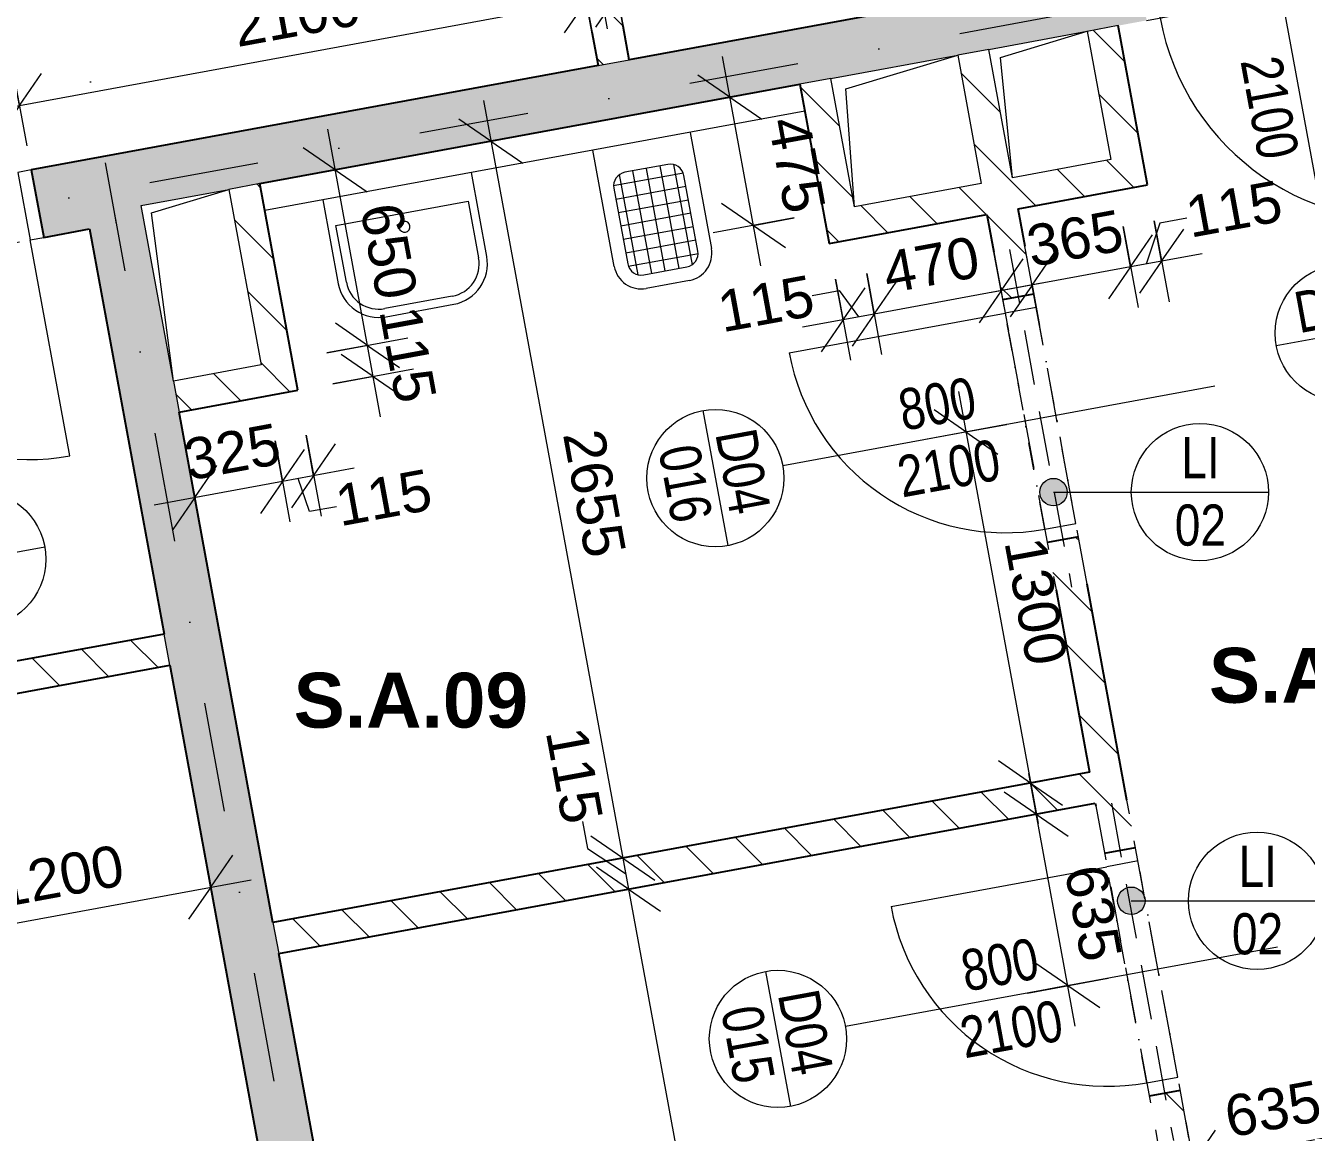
# Model space of a CAD drawing. Header units: millimetres. Extents: x -45523 to 44975, y -3459 to 74573.
# Drawn here: x 6418 to 11084, y 4772 to 8802 of the extents above; entities that cross this region are included whole.
import ezdxf

# ---------------------------------------------------------------- set-up
doc = ezdxf.new("R2010")
doc.units = ezdxf.units.MM
for name, pattern in [('HA_Dash_3mm-S1mm', [300, 200, -100]), ('HA_DashDot_10mm-S3mm', [1000, 400, -300, 0, -300]), ('HA_DashDot_2_2mm-S0_6mm', [220, 100, -60, 0, -60])]:
    doc.linetypes.add(name, pattern=pattern)
for name, color, linetype, lineweight in [('A-____-____-DIMS', 9, 'Continuous', 5), ('A-____-____-DIMS-100', 9, 'Continuous', 5), ('A-AREA-____-IDEN', 9, 'Continuous', 9), ('A-DETL-GENF-OTLN', 9, 'Continuous', 9), ('A-DOOR-____-IDEN', 9, 'Continuous', 9), ('A-DOOR-____-MCUT', 9, 'HA_DashDot_2_2mm-S0_6mm', 9), ('A-DOOR-____-OTLN', 9, 'Continuous', 9), ('A-DOOR-FRAM-MCUT', 9, 'Continuous', 9), ('A-GENM-____-HDLN', 9, 'HA_Dash_3mm-S1mm', 9), ('A-GENM-____-IDEN', 9, 'Continuous', 9), ('A-GENM-____-OTLN', 9, 'Continuous', 9), ('A-WALL-____-MCUT', 9, 'Continuous', 9), ('A-WALL-____-PATT', 9, 'Continuous', 25), ('I-WALL-____-MCUT', 9, 'Continuous', 25), ('I-WALL-____-OTLN', 9, 'Continuous', 9), ('P-SANR-FIXT-OTLN', 9, 'Continuous', 9), ('S-GRID-____-OTLN', 9, 'Continuous', 5)]:
    doc.layers.add(name, color=color, linetype=linetype, lineweight=lineweight)
doc.styles.add('Arial_2', font='arial.ttf', dxfattribs={"height": 150})
doc.styles.add('Arial_3', font='arial.ttf', dxfattribs={"width": 0.8, "height": 150})
doc.styles.add('Arial_B', font='arialbd.ttf', dxfattribs={"height": 200})
doc.dimstyles.new('Inner_Dimensions', dxfattribs={"dimscale": 304.8, "dimtxt": 153.03891, "dimasz": 0.656168, "dimexe": 0.492126, "dimexo": 0.0625, "dimgap": 0.065617, "dimtad": 1, "dimdec": 0, "dimzin": 0, "dimdsep": 46, "dimtxsty": 'Arial_2', "dimblk1": 'OBLIQUE', "dimblk2": 'OBLIQUE', "dimsah": 1, "dimcen": 0.09, "dimdle": 0.492126, "dimazin": 0, "dimtfac": 1, "dimtdec": 4, "dimtix": 1, "dimtmove": 0, "dimatfit": 3, "dimfxl": 0.492126, "dimfxlon": 1, "dimtvp": 1, "dimtolj": 1, "dimtzin": 0, "dimlwd": 9, "dimlwe": 9, "dimarcsym": 2})
doc.dimstyles.new('Inner_Dimensions_1', dxfattribs={"dimscale": 304.8, "dimtxt": 153.03891, "dimasz": 0.656168, "dimexe": 0.492126, "dimexo": 0.0625, "dimgap": 0.065617, "dimtad": 1, "dimdec": 0, "dimzin": 0, "dimdsep": 46, "dimtxsty": 'Arial_2', "dimblk1": 'OBLIQUE', "dimblk2": 'OBLIQUE', "dimsah": 1, "dimcen": 0.09, "dimdle": 0.492126, "dimazin": 0, "dimtfac": 1, "dimtdec": 4, "dimtix": 1, "dimtmove": 1, "dimatfit": 3, "dimfxl": 0.492126, "dimfxlon": 1, "dimtvp": 1, "dimtolj": 1, "dimtzin": 0, "dimlwd": 9, "dimlwe": 9, "dimarcsym": 2})
doc.dimstyles.new('Inner_Dimensions_2', dxfattribs={"dimscale": 304.8, "dimtxt": 153.03891, "dimasz": 0.656168, "dimexe": 0.492126, "dimexo": 0.0625, "dimgap": 0.065617, "dimtad": 1, "dimdec": 0, "dimzin": 0, "dimdsep": 46, "dimtxsty": 'Arial_2', "dimblk1": 'OBLIQUE', "dimblk2": 'OBLIQUE', "dimsah": 1, "dimcen": 0.09, "dimdle": 0.492126, "dimazin": 0, "dimtfac": 1, "dimtdec": 4, "dimtix": 1, "dimtmove": 2, "dimatfit": 3, "dimfxl": 0.492126, "dimfxlon": 1, "dimtvp": 1, "dimtolj": 1, "dimtzin": 0, "dimlwd": 9, "dimlwe": 9, "dimarcsym": 2})
doc.dimstyles.new('Inner_Dimensions_3', dxfattribs={"dimscale": 304.8, "dimtxt": 153.03891, "dimasz": 0.656168, "dimexe": 0.492126, "dimexo": 0.0625, "dimgap": 0.065617, "dimtad": 1, "dimdec": 0, "dimzin": 0, "dimdsep": 46, "dimtxsty": 'Arial_2', "dimblk1": 'OBLIQUE', "dimblk2": 'OBLIQUE', "dimsah": 1, "dimcen": 0.09, "dimdle": 0.492126, "dimazin": 0, "dimtfac": 1, "dimtdec": 4, "dimtix": 1, "dimtmove": 0, "dimatfit": 3, "dimfxl": 0.492126, "dimfxlon": 1, "dimtvp": 1, "dimtolj": 1, "dimtzin": 0, "dimlwd": 9, "dimlwe": 9, "dimarcsym": 2})
pattern_1 = [(135, (0, 0), (-106.066, -106.066), [])]

# ---------------------------------------------------------------- blocks, each defined once
blk = doc.blocks.new('HA_DR_Single_Swing_Solid - In_900x2100_SKLEP-V10-1PP_GARAZ')
at = {"layer": 'A-DOOR-____-MCUT'}
for p, q in [((-450, 100), (450, 100)), ((-450, -100), (450, -100))]:
    blk.add_line(p, q, dxfattribs=at)
at = {"layer": 'A-DOOR-____-OTLN'}
for p, q in [((-500, 100), (500, 100)), ((-500, -100), (500, -100))]:
    blk.add_line(p, q, dxfattribs=at)
at = {"layer": 'A-DOOR-____-OTLN', "lineweight": 5}
blk.add_line((450, -1000), (450, -100), dxfattribs=at)
blk.add_arc((450, -100), 900, 180, 270, dxfattribs=at)
at = {"layer": 'A-DOOR-FRAM-MCUT'}
for p, q in [((-450, -100), (-450, 100)), ((450, 100), (450, -100))]:
    blk.add_line(p, q, dxfattribs=at)
blk = doc.blocks.new('HA_DR_Single_Swing_Solid - In_800x2100_SKLEP-V9-1PP_GARAZ')
at = {"layer": 'A-DOOR-____-MCUT'}
for p, q in [((-400, 57.5), (400, 57.5)), ((-400, -57.5), (400, -57.5))]:
    blk.add_line(p, q, dxfattribs=at)
at = {"layer": 'A-DOOR-____-OTLN', "lineweight": 5}
blk.add_line((400, 857.5), (400, 57.5), dxfattribs=at)
blk.add_arc((400, 57.5), 800, 90, 180, dxfattribs=at)
at = {"layer": 'A-DOOR-FRAM-MCUT'}
for p, q in [((-400, 57.5), (-400, -57.5)), ((400, -57.5), (400, 57.5))]:
    blk.add_line(p, q, dxfattribs=at)
blk = doc.blocks.new('HA_DR_Single_Swing_Solid - In_800x2100_SKLEP-2273967-1PP_GARAZ')
at = {"layer": 'A-DOOR-____-MCUT'}
for p, q in [((-400, 125), (400, 125)), ((-400, -125), (400, -125))]:
    blk.add_line(p, q, dxfattribs=at)
at = {"layer": 'A-DOOR-____-OTLN', "lineweight": 5}
blk.add_line((400, -925), (400, -125), dxfattribs=at)
blk.add_arc((400, -125), 800, 180, 270, dxfattribs=at)
at = {"layer": 'A-DOOR-FRAM-MCUT'}
for p, q in [((-400, 125), (-450, 125)), ((-400, -125), (-400, 125)), ((450, 125), (400, 125)), ((400, 125), (400, -125)), ((-450, -125), (-400, -125)), ((400, -125), (450, -125))]:
    blk.add_line(p, q, dxfattribs=at)
blk = doc.blocks.new('HA_GM_Shaft_Rectangle - Default-2321920-1PP_GARAZ')
at = {"layer": 'A-DETL-GENF-OTLN'}
for p, q in [((32.5, -32.5), (325, 0)), ((0, -650), (32.5, -32.5))]:
    blk.add_line(p, q, dxfattribs=at)
at = {"layer": 'A-GENM-____-OTLN'}
for p, q in [((0, -650), (0, 0)), ((0, 0), (325, 0)), ((325, 0), (325, -650)), ((325, -650), (0, -650))]:
    blk.add_line(p, q, dxfattribs=at)
blk = doc.blocks.new('HA_GM_Shaft_Rectangle - Default-2321890-1PP_GARAZ')
at = {"layer": 'A-DETL-GENF-OTLN'}
for p, q in [((47, -47), (470, 0)), ((0, -475), (47, -47))]:
    blk.add_line(p, q, dxfattribs=at)
at = {"layer": 'A-GENM-____-OTLN'}
for p, q in [((0, -475), (0, 0)), ((0, 0), (470, 0)), ((470, 0), (470, -475)), ((470, -475), (0, -475))]:
    blk.add_line(p, q, dxfattribs=at)
blk = doc.blocks.new('ABMV_WashBasin_Generic - 550x460-1583006-1PP_GARAZ')
at = {"layer": 'P-SANR-FIXT-OTLN'}
for p, q in [((250, 510), (0, 510)), ((0, 480), (250, 480)), ((-150, 360), (-150, 50)), ((-120, 150), (-120, 360)), ((370, 360), (370, 150)), ((400, 50), (400, 360)), ((370, 150), (-120, 150))]:
    blk.add_line(p, q, dxfattribs=at)
for centre, radius, start, end in [((0, 360), 150, 90, 180), ((0, 360), 120, 90, 180), ((250, 360), 150, 360, 90), ((250, 360), 120, 360, 90), ((125, 200), 20, 90, 270), ((125, 200), 20, 270, 90)]:
    blk.add_arc(centre, radius, start, end, dxfattribs=at)
blk = doc.blocks.new('ABMV_vylevka_WallHung - Default-1583007-1PP_GARAZ')
at = {"layer": 'P-SANR-FIXT-OTLN'}
for p, q in [((45, 580), (205, 580)), ((25, 154.2), (25, 525.8)), ((205, 530), (45, 530)), ((75, 150), (75, 530)), ((125, 530), (125, 150)), ((175, 530), (175, 150)), ((225, 525.8), (225, 154.2)), ((-55, 50), (-55, 480)), ((-5, 490), (255, 490)), ((-5, 480), (-5, 200)), ((255, 200), (255, 480)), ((305, 480), (305, 50)), ((-5, 440), (255, 440)), ((-5, 390), (255, 390)), ((-5, 340), (255, 340)), ((255, 290), (-5, 290)), ((255, 240), (-5, 240)), ((255, 190), (-5, 190)), ((45, 150), (205, 150))]:
    blk.add_line(p, q, dxfattribs=at)
for centre, radius, start, end in [((45, 480), 100, 90, 180), ((205, 480), 100, 360, 90), ((45, 480), 50, 90, 180), ((205, 480), 50, 360, 90), ((45, 200), 50, 180, 270), ((205, 200), 50, 270, 360)]:
    blk.add_arc(centre, radius, start, end, dxfattribs=at)
blk = doc.blocks.new('TB_Porotherm KP11_5_1250mm - TB_Porotherm KP11_5_1250mm-2148414-1PP_GARAZ')
at = {"layer": 'A-GENM-____-HDLN'}
for p, q in [((625, 57.5), (-625, 57.5)), ((-625, 0), (625, 0)), ((-625, -57.5), (625, -57.5))]:
    blk.add_line(p, q, dxfattribs=at)
blk = doc.blocks.new('HA_GM_Shaft_Rectangle - Default-2322488-1PP_GARAZ')
at = {"layer": 'A-DETL-GENF-OTLN'}
for p, q in [((36.5, -36.5), (365, 0)), ((0, -475), (36.5, -36.5))]:
    blk.add_line(p, q, dxfattribs=at)
at = {"layer": 'A-GENM-____-OTLN'}
for p, q in [((0, -475), (0, 0)), ((0, 0), (365, 0)), ((365, 0), (365, -475)), ((365, -475), (0, -475))]:
    blk.add_line(p, q, dxfattribs=at)
blk = doc.blocks.new('TB_Porotherm KP11_5_1250mm - TB_Porotherm KP11_5_1250mm-2113159-1PP_GARAZ')
at = {"layer": 'A-GENM-____-HDLN'}
for p, q in [((-625, 57.5), (625, 57.5)), ((-625, 0), (625, 0)), ((625, -57.5), (-625, -57.5))]:
    blk.add_line(p, q, dxfattribs=at)
blk = doc.blocks.new('HA_TAG_Door_TypeMark_wDimensions - Scale100_Right with Bouble-921054-1PP_GARAZ')
at = {"layer": 'A-DOOR-____-IDEN'}
for p, q in [((0, 5), (0, -11)), ((-2.5, -13.5), (2.5, -13.5))]:
    blk.add_line(p, q, dxfattribs=at)
blk.add_circle((0, -13.5), 2.5, dxfattribs=at)
blk = doc.blocks.new('DIMBLOCK335-1PP_GARAZ')
at = {"layer": 'A-____-____-DIMS-100', "lineweight": 9}
for p, q in [((8085.7, 8529.2), (8593.3, 5770.6)), ((8112.8, 8381.7), (7996.4, 8462)), ((8260.4, 8408.9), (7965.3, 8354.6)), ((8112.8, 8381.7), (8260.4, 8408.9)), ((8112.8, 8381.7), (8229.3, 8301.5)), ((8593.3, 5770.6), (8476.9, 5850.8)), ((8740.9, 5797.7), (8445.8, 5743.4)), ((8593.3, 5770.6), (8740.9, 5797.7)), ((8593.3, 5770.6), (8709.8, 5690.3))]:
    blk.add_line(p, q, dxfattribs=at)
at = {"layer": 'A-____-____-DIMS-100', "color": 0, "lineweight": 9, "insert": (8522.5, 7341.9), "char_height": 150, "width": 553.765, "attachment_point": 1, "rotation": 280.4271, "line_spacing_factor": 0.941778, "style": 'Arial_2'}
blk.add_mtext('2655', dxfattribs=at)
blk = doc.blocks.new('_Oblique')
at = {"color": 0, "linetype": 'ByBlock', "lineweight": -2}
blk.add_line((-0.5, -0.5), (0.5, 0.5), dxfattribs=at)
blk = doc.blocks.new('DIMBLOCK336-1PP_GARAZ')
at = {"layer": 'A-____-____-DIMS-100', "lineweight": 9}
for p, q in [((8446.6, 5903.4), (8464.7, 5805)), ((8593.3, 5770.6), (8476.9, 5850.8)), ((8740.9, 5797.7), (8445.8, 5743.4)), ((8464.7, 5805), (8603.8, 5714)), ((8593.3, 5770.6), (8740.9, 5797.7)), ((8593.3, 5770.6), (8614.2, 5657.5)), ((8593.3, 5770.6), (8709.8, 5690.3)), ((8614.2, 5657.5), (8497.7, 5737.7)), ((8761.7, 5684.6), (8466.6, 5630.3)), ((8614.2, 5657.5), (8761.7, 5684.6)), ((8614.2, 5657.5), (8730.6, 5577.2))]:
    blk.add_line(p, q, dxfattribs=at)
at = {"layer": 'A-____-____-DIMS-100', "color": 0, "lineweight": 9, "insert": (8459.7, 6257.7), "char_height": 150, "width": 415.324, "attachment_point": 1, "rotation": 280.4271, "line_spacing_factor": 0.941778, "style": 'Arial_2'}
blk.add_mtext('115', dxfattribs=at)
blk = doc.blocks.new('DIMBLOCK337-1PP_GARAZ')
at = {"layer": 'A-____-____-DIMS-100', "lineweight": 9}
for p, q in [((8614.2, 5657.5), (8497.7, 5737.7)), ((8761.7, 5684.6), (8466.6, 5630.3)), ((8614.2, 5657.5), (8761.7, 5684.6)), ((8614.2, 5657.5), (9368, 1561.2)), ((8614.2, 5657.5), (8730.6, 5577.2)), ((9340.8, 1708.8), (9224.4, 1789)), ((9488.3, 1735.9), (9193.3, 1681.6)), ((9340.8, 1708.8), (9488.3, 1735.9)), ((9340.8, 1708.8), (9457.3, 1628.5))]:
    blk.add_line(p, q, dxfattribs=at)
at = {"layer": 'A-____-____-DIMS-100', "color": 0, "lineweight": 9, "insert": (9146.9, 3948.9), "char_height": 150, "width": 553.765, "attachment_point": 1, "rotation": 280.4271, "line_spacing_factor": 0.941778, "style": 'Arial_2'}
blk.add_mtext('4015', dxfattribs=at)
blk = doc.blocks.new('DIMBLOCK338-1PP_GARAZ')
at = {"layer": 'A-____-____-DIMS-100', "lineweight": 9}
for p, q in [((7326.6, 7289.8), (7380.9, 6994.8)), ((7353.8, 7142.3), (7326.6, 7289.8)), ((7439.7, 7310.7), (7494, 7015.6)), ((7466.9, 7163.1), (7439.7, 7310.7)), ((7466.9, 7163.1), (7547.1, 7279.6)), ((7353.8, 7142.3), (7434, 7258.8)), ((7614.4, 7190.3), (7353.8, 7142.3)), ((7353.8, 7142.3), (7273.5, 7025.9)), ((7466.9, 7163.1), (7386.6, 7046.7)), ((7451.8, 7032.3), (7410.3, 7152.7)), ((7550.2, 7050.4), (7451.8, 7032.3))]:
    blk.add_line(p, q, dxfattribs=at)
at = {"layer": 'A-____-____-DIMS-100', "color": 0, "lineweight": 9, "insert": (7536.2, 7126.1), "char_height": 150, "width": 415.324, "attachment_point": 1, "rotation": 10.4271, "line_spacing_factor": 0.941778, "style": 'Arial_2'}
blk.add_mtext('115', dxfattribs=at)
blk = doc.blocks.new('DIMBLOCK339-1PP_GARAZ')
at = {"layer": 'A-____-____-DIMS-100', "lineweight": 9}
for p, q in [((7326.6, 7289.8), (7380.9, 6994.8)), ((7353.8, 7142.3), (7326.6, 7289.8)), ((7353.8, 7142.3), (7434, 7258.8)), ((7007, 7231), (7061.3, 6936)), ((7034.2, 7083.5), (7007, 7231)), ((7034.2, 7083.5), (7114.4, 7199.9)), ((7353.8, 7142.3), (6886.6, 7056.4)), ((7353.8, 7142.3), (7273.5, 7025.9)), ((7034.2, 7083.5), (6953.9, 6967.1))]:
    blk.add_line(p, q, dxfattribs=at)
at = {"layer": 'A-____-____-DIMS-100', "color": 0, "lineweight": 9, "insert": (6984.9, 7292.8), "char_height": 150, "width": 415.324, "attachment_point": 1, "rotation": 10.4271, "line_spacing_factor": 0.941778, "style": 'Arial_2'}
blk.add_mtext('325', dxfattribs=at)
blk = doc.blocks.new('DIMBLOCK340-1PP_GARAZ')
at = {"layer": 'A-____-____-DIMS-100', "lineweight": 9}
for p, q in [((7663.1, 7638), (7546.6, 7718.3)), ((7515.6, 7610.9), (7810.6, 7665.2)), ((7663.1, 7638), (7515.6, 7610.9)), ((7711.1, 7377.4), (7663.1, 7638)), ((7663.1, 7638), (7779.5, 7557.8)), ((7683.9, 7524.9), (7567.5, 7605.2)), ((7536.4, 7497.8), (7831.4, 7552.1)), ((7683.9, 7524.9), (7536.4, 7497.8)), ((7683.9, 7524.9), (7800.4, 7444.7))]:
    blk.add_line(p, q, dxfattribs=at)
at = {"layer": 'A-____-____-DIMS-100', "color": 0, "lineweight": 9, "insert": (7853.4, 7790.5), "char_height": 150, "width": 415.324, "attachment_point": 1, "rotation": 280.4271, "line_spacing_factor": 0.941778, "style": 'Arial_2'}
blk.add_mtext('115', dxfattribs=at)
blk = doc.blocks.new('DIMBLOCK341-1PP_GARAZ')
at = {"layer": 'A-____-____-DIMS-100', "lineweight": 9}
for p, q in [((7663.1, 7638), (7518.3, 8424.8)), ((7545.5, 8277.3), (7429, 8357.5)), ((7397.9, 8250.2), (7693, 8304.4)), ((7545.5, 8277.3), (7397.9, 8250.2)), ((7545.5, 8277.3), (7661.9, 8197)), ((7663.1, 7638), (7546.6, 7718.3)), ((7515.6, 7610.9), (7810.6, 7665.2)), ((7663.1, 7638), (7515.6, 7610.9)), ((7663.1, 7638), (7779.5, 7557.8))]:
    blk.add_line(p, q, dxfattribs=at)
at = {"layer": 'A-____-____-DIMS-100', "color": 0, "lineweight": 9, "insert": (7784.1, 8166.7), "char_height": 150, "width": 415.324, "attachment_point": 1, "rotation": 280.4271, "line_spacing_factor": 0.941778, "style": 'Arial_2'}
blk.add_mtext('650', dxfattribs=at)
blk = doc.blocks.new('DIMBLOCK342-1PP_GARAZ')
at = {"layer": 'A-____-____-DIMS-100', "lineweight": 9}
for p, q in [((9096.8, 7927.3), (8956.5, 8689.5)), ((8983.6, 8542), (8867.2, 8622.2)), ((8836.1, 8514.8), (9131.2, 8569.1)), ((8983.6, 8542), (8836.1, 8514.8)), ((8983.6, 8542), (9100.1, 8461.7)), ((9069.6, 8074.8), (8953.2, 8155.1)), ((9217.1, 8102), (8922.1, 8047.7)), ((9069.6, 8074.8), (9217.1, 8102)), ((9069.6, 8074.8), (9186.1, 7994.6))]:
    blk.add_line(p, q, dxfattribs=at)
at = {"layer": 'A-____-____-DIMS-100', "color": 0, "lineweight": 9, "insert": (9270.2, 8481.5), "char_height": 150, "width": 415.324, "attachment_point": 1, "rotation": 280.4271, "line_spacing_factor": 0.941778, "style": 'Arial_2'}
blk.add_mtext('475', dxfattribs=at)
blk = doc.blocks.new('DIMBLOCK343-1PP_GARAZ')
at = {"layer": 'A-____-____-DIMS-100', "lineweight": 9}
for p, q in [((9944.2, 7984.3), (9998.5, 7689.3)), ((9971.3, 7836.8), (9944.2, 7984.3)), ((9971.3, 7836.8), (10051.6, 7953.2)), ((9481.9, 7899.2), (9536.2, 7604.2)), ((9509.1, 7751.7), (9481.9, 7899.2)), ((9509.1, 7751.7), (9589.3, 7868.2)), ((10118.9, 7863.9), (9509.1, 7751.7)), ((9971.3, 7836.8), (9891.1, 7720.3)), ((9509.1, 7751.7), (9428.8, 7635.3))]:
    blk.add_line(p, q, dxfattribs=at)
at = {"layer": 'A-____-____-DIMS-100', "color": 0, "lineweight": 9, "insert": (9531.2, 7974.1), "char_height": 150, "width": 415.324, "attachment_point": 1, "rotation": 10.4271, "line_spacing_factor": 0.941778, "style": 'Arial_2'}
blk.add_mtext('470', dxfattribs=at)
blk = doc.blocks.new('DIMBLOCK344-1PP_GARAZ')
at = {"layer": 'A-____-____-DIMS-100', "lineweight": 9}
for p, q in [((9481.9, 7899.2), (9536.2, 7604.2)), ((9509.1, 7751.7), (9481.9, 7899.2)), ((9368.8, 7878.4), (9423.1, 7583.4)), ((9396, 7730.9), (9368.8, 7878.4)), ((9396, 7730.9), (9476.2, 7847.4)), ((9509.1, 7751.7), (9589.3, 7868.2)), ((9283.3, 7819.5), (9381.7, 7837.6)), ((9381.7, 7837.6), (9452.5, 7741.3)), ((9509.1, 7751.7), (9248.5, 7703.8)), ((9509.1, 7751.7), (9428.8, 7635.3)), ((9396, 7730.9), (9315.7, 7614.5))]:
    blk.add_line(p, q, dxfattribs=at)
at = {"layer": 'A-____-____-DIMS-100', "color": 0, "lineweight": 9, "insert": (8929, 7832.6), "char_height": 150, "width": 415.324, "attachment_point": 1, "rotation": 10.4271, "line_spacing_factor": 0.941778, "style": 'Arial_2'}
blk.add_mtext('115', dxfattribs=at)
blk = doc.blocks.new('DIMBLOCK345-1PP_GARAZ')
at = {"layer": 'A-____-____-DIMS-100', "lineweight": 9}
for p, q in [((10549.6, 8083.2), (10500, 7934.1)), ((10529.4, 8092), (10583.7, 7797)), ((10556.5, 7944.5), (10529.4, 8092)), ((10647.9, 8101.3), (10549.6, 8083.2)), ((10416.3, 8071.2), (10470.6, 7776.1)), ((10443.4, 7923.7), (10416.3, 8071.2)), ((10443.4, 7923.7), (10523.7, 8040.1)), ((10556.5, 7944.5), (10636.8, 8060.9)), ((10704, 7971.6), (10443.4, 7923.7)), ((10556.5, 7944.5), (10476.3, 7828)), ((10443.4, 7923.7), (10363.2, 7807.2))]:
    blk.add_line(p, q, dxfattribs=at)
at = {"layer": 'A-____-____-DIMS-100', "color": 0, "lineweight": 9, "insert": (10634, 8177.1), "char_height": 150, "width": 415.324, "attachment_point": 1, "rotation": 10.4271, "line_spacing_factor": 0.941778, "style": 'Arial_2'}
blk.add_mtext('115', dxfattribs=at)
blk = doc.blocks.new('DIMBLOCK346-1PP_GARAZ')
at = {"layer": 'A-____-____-DIMS-100', "lineweight": 9}
for p, q in [((10416.3, 8071.2), (10470.6, 7776.1)), ((10443.4, 7923.7), (10416.3, 8071.2)), ((10443.4, 7923.7), (10523.7, 8040.1)), ((10111.6, 7710.1), (10057.3, 8005.1)), ((10084.4, 7857.6), (10164.7, 7974)), ((10443.4, 7923.7), (9936.9, 7830.5)), ((10443.4, 7923.7), (10363.2, 7807.2)), ((10084.4, 7857.6), (10004.2, 7741.2)), ((10084.4, 7857.6), (10111.6, 7710.1))]:
    blk.add_line(p, q, dxfattribs=at)
at = {"layer": 'A-____-____-DIMS-100', "color": 0, "lineweight": 9, "insert": (10054.9, 8070.5), "char_height": 150, "width": 415.324, "attachment_point": 1, "rotation": 10.4271, "line_spacing_factor": 0.941778, "style": 'Arial_2'}
blk.add_mtext('365', dxfattribs=at)
blk = doc.blocks.new('DIMBLOCK347-1PP_GARAZ')
at = {"layer": 'A-____-____-DIMS-100', "lineweight": 9}
for p, q in [((11324, 4630.2), (11269.7, 4925.2)), ((11296.9, 4777.7), (11377.1, 4894.2)), ((10699.5, 4515.3), (10645.2, 4810.3)), ((11444.4, 4804.9), (10524.8, 4635.6)), ((10672.4, 4662.8), (10752.6, 4779.2)), ((11296.9, 4777.7), (11216.6, 4661.3)), ((11296.9, 4777.7), (11324, 4630.2)), ((10672.4, 4662.8), (10592.1, 4546.3)), ((10672.4, 4662.8), (10699.5, 4515.3))]:
    blk.add_line(p, q, dxfattribs=at)
at = {"layer": 'A-____-____-DIMS-100', "color": 0, "lineweight": 9, "insert": (10775.6, 4900.1), "char_height": 150, "width": 415.324, "attachment_point": 1, "rotation": 10.4271, "line_spacing_factor": 0.941778, "style": 'Arial_2'}
blk.add_mtext('635', dxfattribs=at)
blk = doc.blocks.new('DIMBLOCK348-1PP_GARAZ')
at = {"layer": 'A-____-____-DIMS-100', "lineweight": 9}
for p, q in [((10241.8, 5158.8), (10072.6, 6078.4)), ((10099.8, 5930.8), (9983.3, 6011.1)), ((9952.2, 5903.7), (10247.3, 5958)), ((10099.8, 5930.8), (9952.2, 5903.7)), ((10099.8, 5930.8), (10216.2, 5850.6)), ((10214.7, 5306.3), (10098.2, 5386.6)), ((10067.2, 5279.2), (10362.2, 5333.5)), ((10214.7, 5306.3), (10067.2, 5279.2)), ((10214.7, 5306.3), (10331.1, 5226.1))]:
    blk.add_line(p, q, dxfattribs=at)
at = {"layer": 'A-____-____-DIMS-100', "color": 0, "lineweight": 9, "insert": (10350.2, 5756.2), "char_height": 150, "width": 415.324, "attachment_point": 1, "rotation": 280.4271, "line_spacing_factor": 0.941778, "style": 'Arial_2'}
blk.add_mtext('635', dxfattribs=at)
blk = doc.blocks.new('DIMBLOCK391-1PP_GARAZ')
at = {"layer": 'A-____-____-DIMS-100', "lineweight": 9}
for p, q in [((10449.6, 9105.5), (10395.3, 9400.6)), ((10422.5, 9253), (10502.7, 9369.5)), ((10422.5, 9253), (8426, 8885.6)), ((10422.5, 9253), (10342.2, 9136.6)), ((10422.5, 9253), (10449.6, 9105.5)), ((8600.7, 8765.3), (8546.4, 9060.3)), ((8573.5, 8912.8), (8653.8, 9029.2)), ((8573.5, 8912.8), (8493.3, 8796.3)), ((8573.5, 8912.8), (8600.7, 8765.3))]:
    blk.add_line(p, q, dxfattribs=at)
at = {"layer": 'A-____-____-DIMS-100', "color": 0, "lineweight": 9, "insert": (9461, 9294.5), "char_height": 150, "width": 553.765, "attachment_point": 1, "rotation": 10.4271, "line_spacing_factor": 0.941778, "style": 'Arial_2'}
blk.add_mtext('1880', dxfattribs=at)
blk = doc.blocks.new('DIMBLOCK521-1PP_GARAZ')
at = {"layer": 'A-____-____-DIMS-100', "lineweight": 9}
for p, q in [((7064.8, 5812.1), (7119.1, 5517.1)), ((7091.9, 5664.6), (7064.8, 5812.1)), ((7091.9, 5664.6), (7172.2, 5781.1)), ((5764.2, 5420.3), (7239.4, 5691.8)), ((7091.9, 5664.6), (7011.7, 5548.2)), ((5884.6, 5595), (5938.9, 5299.9)), ((5911.7, 5447.4), (5884.6, 5595)), ((5911.7, 5447.4), (5992, 5563.9)), ((5911.7, 5447.4), (5831.5, 5331))]:
    blk.add_line(p, q, dxfattribs=at)
at = {"layer": 'A-____-____-DIMS-100', "color": 0, "lineweight": 9, "insert": (6299.9, 5737.2), "char_height": 150, "width": 553.765, "attachment_point": 1, "rotation": 10.4271, "line_spacing_factor": 0.941778, "style": 'Arial_2'}
blk.add_mtext('1200', dxfattribs=at)
blk = doc.blocks.new('DIMBLOCK522-1PP_GARAZ')
at = {"layer": 'A-____-____-DIMS-100', "lineweight": 9}
for p, q in [((6367.9, 8659.4), (6422.2, 8364.4)), ((6395.1, 8511.9), (6367.9, 8659.4)), ((6395.1, 8511.9), (6475.3, 8628.4)), ((5362.4, 8321.9), (6395.1, 8511.9)), ((5482.8, 8496.5), (5537.1, 8201.5)), ((5509.9, 8349), (5482.8, 8496.5)), ((6395.1, 8511.9), (6314.8, 8395.5)), ((5509.9, 8349), (5590.2, 8465.5)), ((5509.9, 8349), (5429.7, 8232.6))]:
    blk.add_line(p, q, dxfattribs=at)
at = {"layer": 'A-____-____-DIMS-100', "color": 0, "lineweight": 9, "insert": (5743.5, 8610.3), "char_height": 150, "width": 415.324, "attachment_point": 1, "rotation": 10.4271, "line_spacing_factor": 0.941778, "style": 'Arial_2'}
blk.add_mtext('900', dxfattribs=at)
blk = doc.blocks.new('DIMBLOCK523-1PP_GARAZ')
at = {"layer": 'A-____-____-DIMS-100', "lineweight": 9}
for p, q in [((8433.3, 9039.5), (8487.6, 8744.5)), ((8460.4, 8892), (8433.3, 9039.5)), ((8460.4, 8892), (8540.7, 9008.4)), ((6395.1, 8511.9), (8607.9, 8919.1)), ((8460.4, 8892), (8380.2, 8775.5)), ((6367.9, 8659.4), (6422.2, 8364.4)), ((6395.1, 8511.9), (6367.9, 8659.4)), ((6395.1, 8511.9), (6475.3, 8628.4)), ((6395.1, 8511.9), (6314.8, 8395.5))]:
    blk.add_line(p, q, dxfattribs=at)
at = {"layer": 'A-____-____-DIMS-100', "color": 0, "lineweight": 9, "insert": (7162, 8871.4), "char_height": 150, "width": 553.765, "attachment_point": 1, "rotation": 10.4271, "line_spacing_factor": 0.941778, "style": 'Arial_2'}
blk.add_mtext('2100', dxfattribs=at)
blk = doc.blocks.new('HA_TAG_GM_Products - Generic-588599-1PP_GARAZ')
at = {"layer": 'A-GENM-____-IDEN'}
blk.add_line((-2.5, 0), (2.5, 0), dxfattribs=at)
blk.add_circle((0, 0), 2.5, dxfattribs=at)
blk = doc.blocks.new('DIMBLOCK583-1PP_GARAZ')
at = {"layer": 'A-____-____-DIMS-100', "lineweight": 9}
for p, q in [((9816.5, 7470), (10106.1, 5896.4)), ((9843.7, 7322.5), (9727.2, 7402.7)), ((9991.2, 7349.6), (9696.1, 7295.3)), ((9843.7, 7322.5), (9991.2, 7349.6)), ((9843.7, 7322.5), (9960.1, 7242.2)), ((10078.9, 6043.9), (9962.5, 6124.2)), ((10226.5, 6071.1), (9931.4, 6016.8)), ((10078.9, 6043.9), (10226.5, 6071.1)), ((10078.9, 6043.9), (10195.4, 5963.7))]:
    blk.add_line(p, q, dxfattribs=at)
at = {"layer": 'A-____-____-DIMS-100', "color": 0, "lineweight": 9, "insert": (10130.7, 6949), "char_height": 150, "width": 553.765, "attachment_point": 1, "rotation": 280.4271, "line_spacing_factor": 0.941778, "style": 'Arial_2'}
blk.add_mtext('1300', dxfattribs=at)

msp = doc.modelspace()

# ---------------------------------------------------------------- hatches: boundary and pattern name
at = {"layer": 'A-GENM-____-IDEN'}
h = msp.add_hatch(color=256, dxfattribs=at)
edge = h.paths.add_edge_path()
edge.add_arc((10162.5, 7103.6), 50, 0, 360)
h = msp.add_hatch(color=256, dxfattribs=at)
edge = h.paths.add_edge_path()
edge.add_arc((10446, 5615.2), 50, 0, 360)
at = {"layer": 'A-WALL-____-PATT', "lineweight": 9}
h = msp.add_hatch(color=256, dxfattribs=at)
h.paths.add_polyline_path([(6740.1, 8129.1), (10501.9, 8821.4), (10465.7, 9018.1), (6703.9, 8325.8)])
h.paths.add_polyline_path([(11485.4, 9002.3), (16284.8, 9885.5), (16248.6, 10082.2), (11449.2, 9199)])
h.paths.add_polyline_path([(17268.3, 10066.5), (21617.2, 10866.8), (21631.2, 11072.8), (17232.1, 10263.2)])
at = {"layer": 'A-WALL-____-PATT', "lineweight": 5}
h = msp.add_hatch(dxfattribs=at)
h.set_pattern_fill('FP_2', color=256, style=0, pattern_type=2)
h.set_pattern_definition(pattern_1)
h.paths.add_polyline_path([(8503.7, 8657), (8616.8, 8677.8), (8571.5, 8923.7), (8458.4, 8902.9)])
h.paths.add_polyline_path([(8277.4, 9886.3), (8390.5, 9907.2), (8345.3, 10153), (8232.2, 10132.2)])
h = msp.add_hatch(dxfattribs=at)
h.set_pattern_fill('FP_2', color=256, style=0, pattern_type=2)
h.set_pattern_definition(pattern_1)
h.paths.add_polyline_path([(10371.5, 8314.4), (10484.6, 8335.2), (10398.6, 8802.4), (10285.5, 8781.5)])
h = msp.add_hatch(dxfattribs=at)
h.set_pattern_fill('FP_2', color=256, style=0, pattern_type=2)
h.set_pattern_definition(pattern_1)
h.paths.add_polyline_path([(11041.4, 2021.7), (11154.5, 2042.5), (10624.3, 4924.1), (10511.2, 4903.3), (10939.9, 2573.7)])
h.paths.add_polyline_path([(10348.3, 5788.5), (10461.4, 5809.3), (10253.2, 6940.3), (10140.1, 6919.5), (10314.8, 5970.4)])
h.paths.add_polyline_path([(9977.3, 7804.6), (10090.4, 7825.4), (9926.6, 8715.5), (9813.5, 8694.7), (9920.2, 8114.4)])
h = msp.add_hatch(dxfattribs=at)
h.set_pattern_fill('FP_2', color=256, style=0, pattern_type=2)
h.set_pattern_definition(pattern_1)
h.paths.add_polyline_path([(9344.9, 8008.5), (9458, 8029.3), (9351.2, 8609.6), (9238.1, 8588.8), (9292.8, 8291.8)])
at = {"layer": 'A-WALL-____-PATT', "lineweight": 9}
h = msp.add_hatch(color=256, dxfattribs=at)
h.paths.add_polyline_path([(-1227, 6612.1), (5598.4, 7868.2), (5553.2, 8114), (-1272.2, 6858)])
h.paths.add_polyline_path([(6483.6, 8031), (6749.1, 8079.9), (6703.9, 8325.8), (6438.3, 8276.9)])
at = {"layer": 'A-WALL-____-PATT', "lineweight": 5}
h = msp.add_hatch(dxfattribs=at)
h.set_pattern_fill('FP_2', color=256, style=0, pattern_type=2)
h.set_pattern_definition(pattern_1)
h.paths.add_polyline_path([(9458, 8029.3), (9920.2, 8114.4), (9899.4, 8227.5), (9437.2, 8142.4)])
h.paths.add_polyline_path([(10033.3, 8135.2), (10505.4, 8222.1), (10484.6, 8335.2), (10012.5, 8248.3)])
h = msp.add_hatch(dxfattribs=at)
h.set_pattern_fill('FP_2', color=256, style=0, pattern_type=2)
h.set_pattern_definition(pattern_1)
h.paths.add_polyline_path([(7296.5, 7453.6), (7409.6, 7474.5), (7271.2, 8226.8), (7158.1, 8206), (7275.7, 7566.7)])
at = {"layer": 'A-WALL-____-PATT', "lineweight": 9}
msp.add_hatch(color=256, dxfattribs=at).paths.add_polyline_path([(7869.7, 1438), (8066.4, 1474.2), (6838.4, 8147.2), (6740.1, 8129.1), (6749.1, 8079.9), (6650.8, 8061.8), (6943.1, 6473.5)])
at = {"layer": 'A-WALL-____-PATT', "lineweight": 5}
h = msp.add_hatch(dxfattribs=at)
h.set_pattern_fill('FP_2', color=256, style=0, pattern_type=2)
h.set_pattern_definition(pattern_1)
h.paths.add_polyline_path([(6976.9, 7394.8), (7296.5, 7453.6), (7275.7, 7566.7), (6956.1, 7507.9)])
h = msp.add_hatch(dxfattribs=at)
h.set_pattern_fill('FP_2', color=256, style=0, pattern_type=2)
h.set_pattern_definition(pattern_1)
h.paths.add_polyline_path([(3471.4, 5834.6), (5320.3, 6174.9), (5299.5, 6288), (3450.5, 5947.7)])
h.paths.add_polyline_path([(6205.4, 6337.7), (6943.1, 6473.5), (6922.2, 6586.6), (6184.6, 6450.8)])
h = msp.add_hatch(dxfattribs=at)
h.set_pattern_fill('FP_2', color=256, style=0, pattern_type=2)
h.set_pattern_definition(pattern_1)
h.paths.add_polyline_path([(7339.7, 5422.9), (10314.8, 5970.4), (10294, 6083.5), (7318.9, 5536)])

# ---------------------------------------------------------------- linework, layer by layer
at = {"layer": 'A-GENM-____-IDEN'}
for p, q in [((10162.5, 7103.6), (10446, 7103.6)), ((10446, 5615.2), (10654.1, 5615.2))]:
    msp.add_line(p, q, dxfattribs=at)
for centre in [(10162.5, 7103.6), (10446, 5615.2)]:
    msp.add_circle(centre, 50, dxfattribs=at)
at = {"layer": 'A-WALL-____-MCUT'}
for p, q in [((10398.6, 8802.4), (10285.5, 8781.5)), ((9926.6, 8715.5), (9813.5, 8694.7)), ((8503.7, 8657), (8616.8, 8677.8)), ((9351.2, 8609.6), (9238.1, 8588.8)), ((7271.2, 8226.8), (7158.1, 8206)), ((6749.1, 8079.9), (6740.1, 8129.1)), ((6956.1, 7507.9), (6976.9, 7394.8)), ((6943.1, 6473.5), (6922.2, 6586.6)), ((7318.9, 5536), (7339.7, 5422.9))]:
    msp.add_line(p, q, dxfattribs=at)
at = {"layer": 'I-WALL-____-MCUT'}
for p, q in [((10465.7, 9018.1), (8616.8, 8677.8)), ((8481, 8779.9), (8503.7, 8657)), ((8616.8, 8677.8), (8594.1, 8800.7)), ((10505.4, 8222.1), (10398.6, 8802.4)), ((8503.7, 8657), (6438.3, 8276.9)), ((7271.2, 8226.8), (9238.1, 8588.8)), ((9238.1, 8588.8), (9344.9, 8008.5)), ((6438.3, 8276.9), (6483.6, 8031)), ((7409.6, 7474.5), (7271.2, 8226.8)), ((10033.3, 8135.2), (10505.4, 8222.1)), ((10058.7, 7997.6), (10033.3, 8135.2)), ((9344.9, 8008.5), (9920.2, 8114.4)), ((9920.2, 8114.4), (9945.6, 7976.8)), ((6483.6, 8031), (6650.8, 8061.8)), ((6650.8, 8061.8), (6922.2, 6586.6)), ((9977.3, 7804.6), (10090.4, 7825.4)), ((6976.9, 7394.8), (7409.6, 7474.5)), ((7318.9, 5536), (6976.9, 7394.8)), ((10253.2, 6940.3), (10140.1, 6919.5)), ((10429.7, 5981.4), (10284.9, 6768.1)), ((10171.8, 6747.3), (10294, 6083.5)), ((6922.2, 6586.6), (6356.8, 6482.5)), ((6377.6, 6369.4), (6943.1, 6473.5)), ((6943.1, 6473.5), (7869.7, 1438)), ((10294, 6083.5), (7318.9, 5536)), ((7339.7, 5422.9), (10314.8, 5970.4)), ((10314.8, 5970.4), (10316.6, 5960.6)), ((10348.3, 5788.5), (10461.4, 5809.3)), ((8066.4, 1474.2), (7339.7, 5422.9)), ((10624.3, 4924.1), (10511.2, 4903.3))]:
    msp.add_line(p, q, dxfattribs=at)
at = {"layer": 'I-WALL-____-OTLN'}
msp.add_line((9256.2, 8490.4), (7289.2, 8128.5), dxfattribs=at)
at = {"layer": 'S-GRID-____-OTLN', "linetype": 'HA_DashDot_10mm-S3mm', "lineweight": 9}
for p, q in [((8228.6, 40.2), (5652.7, 14037.9)), ((23001.5, 11197.8), (-4917.8, 6060))]:
    msp.add_line(p, q, dxfattribs=at)

# ---------------------------------------------------------------- block references
at = {"layer": 'A-DOOR-____-IDEN'}
for p, xscale, yscale, zscale, rotation in [((10975.5, 9010.2), 99.99999999999991, 99.99999999999991, 99.99999999999991, 10.42708866108227), ((5997.3, 8187.2), 99.99999999999991, 99.99999999999991, 99.99999999999991, 10.42708866108227), ((10258.3, 7398.8), 99.99999999999993, 99.99999999999993, 99.99999999999993, 280.427088661082), ((10486.3, 5356.3), 99.99999999999993, 99.99999999999993, 99.99999999999993, 280.427088661082), ((11336.1, 4564.5), 99.99999999999991, 99.99999999999991, 99.99999999999991, 10.4270886610821)]:
    msp.add_blockref('HA_TAG_Door_TypeMark_wDimensions - Scale100_Right with Bouble-921054-1PP_GARAZ', p, dxfattribs=dict(at, xscale=xscale, yscale=yscale, zscale=zscale, rotation=rotation))
at = {"layer": 'A-DOOR-____-OTLN'}
for name, p, rotation in [('HA_DR_Single_Swing_Solid - In_900x2100_SKLEP-V10-1PP_GARAZ', (10975.5, 9010.2), 10.42708866108217), ('HA_DR_Single_Swing_Solid - In_800x2100_SKLEP-2273967-1PP_GARAZ', (6018.4, 8072.5), 10.4270886610822), ('HA_DR_Single_Swing_Solid - In_800x2100_SKLEP-V9-1PP_GARAZ', (10115.2, 7372.4), 100.4270886610821), ('HA_DR_Single_Swing_Solid - In_800x2100_SKLEP-V9-1PP_GARAZ', (10486.3, 5356.3), 100.4270886610821)]:
    msp.add_blockref(name, p, dxfattribs=dict(at, rotation=rotation))
at = {"layer": 'A-GENM-____-IDEN', "xscale": 99.99999999999993, "yscale": 99.99999999999993, "zscale": 99.99999999999993}
for p in [(10696, 7103.6), (10904.1, 5615.2)]:
    msp.add_blockref('HA_TAG_GM_Products - Generic-588599-1PP_GARAZ', p, dxfattribs=at)
at = {"layer": 'A-GENM-____-OTLN'}
for name, p, rotation in [('TB_Porotherm KP11_5_1250mm - TB_Porotherm KP11_5_1250mm-2113159-1PP_GARAZ', (8424.5, 9405), 100.4270886610819), ('HA_GM_Shaft_Rectangle - Default-2321920-1PP_GARAZ', (6838.4, 8147.2), 10.42708866108199), ('TB_Porotherm KP11_5_1250mm - TB_Porotherm KP11_5_1250mm-2148414-1PP_GARAZ', (10115.2, 7372.4), 280.4270886610807), ('TB_Porotherm KP11_5_1250mm - TB_Porotherm KP11_5_1250mm-2148414-1PP_GARAZ', (10486.3, 5356.3), 280.4270886610807)]:
    msp.add_blockref(name, p, dxfattribs=dict(at, rotation=rotation))
at = {"layer": 'A-GENM-____-OTLN', "lineweight": 5, "rotation": 10.42708866108199}
for name, p in [('HA_GM_Shaft_Rectangle - Default-2322488-1PP_GARAZ', (9926.6, 8715.5)), ('HA_GM_Shaft_Rectangle - Default-2321890-1PP_GARAZ', (9351.2, 8609.6))]:
    msp.add_blockref(name, p, dxfattribs=at)
at = {"layer": 'P-SANR-FIXT-OTLN', "rotation": 190.4270886610819}
for name, p in [('ABMV_vylevka_WallHung - Default-1583007-1PP_GARAZ', (8775.1, 8452.7)), ('ABMV_WashBasin_Generic - 550x460-1583006-1PP_GARAZ', (7885, 8289))]:
    msp.add_blockref(name, p, dxfattribs=at)

# ---------------------------------------------------------------- texts
at = {"layer": 'A-AREA-____-IDEN', "lineweight": 5, "char_height": 200, "width": 1058.227, "attachment_point": 1, "style": 'Arial_B'}
for s, insert in [('S.A.08', (10728.8, 6536.3)), ('S.A.09', (7394.3, 6445.6))]:
    msp.add_mtext(s, dxfattribs=dict(at, insert=insert))
at = {"layer": 'A-DOOR-____-IDEN', "lineweight": 5, "char_height": 150, "attachment_point": 1, "style": 'Arial_3'}
for s, insert, width, rotation in [('2100', (10990.8, 8700.7), 461.772, 280.4271), ('D02', (11030.6, 7829.4), 378.396, 10.4271), ('800', (9587.7, 7473.9), 346.329, 10.4271), ('D04', (9077.5, 7343.7), 378.396, 280.4271), ('2100', (9584, 7231), 461.772, 10.4271), ('016', (8870.4, 7286.2), 346.329, 280.4271), ('800', (9815.7, 5431.4), 346.329, 10.4271), ('D04', (9305.5, 5301.2), 378.396, 280.4271), ('015', (9098.4, 5243.7), 346.329, 280.4271), ('2100', (9812, 5188.6), 461.772, 10.4271)]:
    msp.add_mtext(s, dxfattribs=dict(at, insert=insert, width=width, rotation=rotation))
at = {"layer": 'A-GENM-____-IDEN', "lineweight": 5, "char_height": 150, "attachment_point": 1, "style": 'Arial_3'}
for s, insert, width in [('LI', (10628.3, 7303.9), 173.164), ('02', (10604.3, 7058.4), 230.886), ('LI', (10836.5, 5815.4), 173.164), ('02', (10812.5, 5569.9), 230.886)]:
    msp.add_mtext(s, dxfattribs=dict(at, insert=insert, width=width))

# ---------------------------------------------------------------- dimensions: what is measured, and where the dimension line sits
at = {"layer": 'A-____-____-DIMS', "lineweight": 9}
for base, p1, p2, angle, dimstyle, override, picture, middle, turn in [((8573.5, 8912.8), (10449.6, 9105.5), (8600.7, 8765.3), 10.4271, 'Inner_Dimensions_2', {"dimpost": '<>', "dimfxl": 1880}, 'DIMBLOCK391-1PP_GARAZ', (9751.4, 9246.2), 10.4271), ((8983.6, 8542), (9217.1, 8102), (8836.1, 8514.8), 280.4271, 'Inner_Dimensions_2', {"dimpost": '<>', "dimfxl": 561.805126}, 'DIMBLOCK342-1PP_GARAZ', (9209.4, 8259.2), 280.4271), ((10443.4, 7923.7), (10529.4, 8092), (10416.3, 8071.2), 10.4271, 'Inner_Dimensions_1', {"dimpost": '<>', "dimfxl": 115}, 'DIMBLOCK345-1PP_GARAZ', (10856.3, 8116.3), 10.4271), ((9396, 7730.9), (9481.9, 7899.2), (9368.8, 7878.4), 10.4271, 'Inner_Dimensions_1', {"dimpost": '<>', "dimfxl": 115}, 'DIMBLOCK344-1PP_GARAZ', (9151.3, 7771.8), 10.4271), ((7353.8, 7142.3), (7439.7, 7310.7), (7326.6, 7289.8), 10.4271, 'Inner_Dimensions_1', {"dimpost": '<>', "dimfxl": 115}, 'DIMBLOCK338-1PP_GARAZ', (7758.6, 7065.4), 10.4271), ((8614.2, 5657.5), (8740.9, 5797.7), (8761.7, 5684.6), 280.4271, 'Inner_Dimensions_1', {"dimpost": '<>', "dimfxl": 115}, 'DIMBLOCK336-1PP_GARAZ', (8398.9, 6035.4), 280.4271), ((10099.8, 5930.8), (10067.2, 5279.2), (9952.2, 5903.7), 280.4271, 'Inner_Dimensions_2', {"dimpost": '<>', "dimfxl": 635}, 'DIMBLOCK348-1PP_GARAZ', (10289.5, 5533.9), 280.4271), ((7091.9, 5664.6), (5884.6, 5595), (7064.8, 5812.1), 10.4271, 'Inner_Dimensions_2', {"dimpost": '<>', "dimfxl": 1200}, 'DIMBLOCK521-1PP_GARAZ', (6590.3, 5689), 10.4271)]:
    dim = msp.add_linear_dim(base=base, p1=p1, p2=p2, angle=angle, dimstyle=dimstyle, override=override, dxfattribs=at)
    dim.commit()
    dim.dimension.update_dxf_attribs({"geometry": picture, "text_midpoint": middle, "dimtype": 160, "text_rotation": turn})
for base, p1, p2, angle, dimstyle, override, picture, middle in [((8460.4, 8892), (6367.9, 8659.4), (8433.3, 9039.5), 10.4271, 'Inner_Dimensions_3', {"dimpost": '<>', "dimfxl": 2100}, 'DIMBLOCK523-1PP_GARAZ', (7410.3, 8796.9)), ((6395.1, 8511.9), (5482.8, 8496.5), (6367.9, 8659.4), 10.4271, 'Inner_Dimensions_3', {"dimpost": '<>', "dimfxl": 900}, 'DIMBLOCK522-1PP_GARAZ', (5935, 8525.5)), ((8593.3, 5770.6), (8260.4, 8408.9), (8740.9, 5797.7), 280.4271, 'Inner_Dimensions', {"dimpost": '<>', "dimfxl": 2655}, 'DIMBLOCK335-1PP_GARAZ', (8448.1, 7093.6)), ((7545.5, 8277.3), (7515.6, 7610.9), (7397.9, 8250.2), 280.4271, 'Inner_Dimensions', {"dimpost": '<>', "dimfxl": 650}, 'DIMBLOCK341-1PP_GARAZ', (7699.3, 7975.1)), ((10084.4, 7857.6), (10416.3, 8071.2), (10111.6, 7710.1), 10.4271, 'Inner_Dimensions', {"dimpost": '<>', "dimfxl": 472.46693}, 'DIMBLOCK346-1PP_GARAZ', (10246.4, 7985.7)), ((9509.1, 7751.7), (9944.2, 7984.3), (9481.9, 7899.2), 10.4271, 'Inner_Dimensions', {"dimpost": '<>', "dimfxl": 470}, 'DIMBLOCK343-1PP_GARAZ', (9722.7, 7889.2)), ((7663.1, 7638), (7536.4, 7497.8), (7515.6, 7610.9), 280.4271, 'Inner_Dimensions', {"dimpost": '<>', "dimfxl": 115}, 'DIMBLOCK340-1PP_GARAZ', (7768.5, 7599)), ((10078.9, 6043.9), (9991.2, 7349.6), (10226.5, 6071.1), 280.4271, 'Inner_Dimensions_3', {"dimpost": '<>', "dimfxl": 1300}, 'DIMBLOCK583-1PP_GARAZ', (10056.4, 6700.7)), ((7034.2, 7083.5), (7326.6, 7289.8), (7007, 7231), 10.4271, 'Inner_Dimensions', {"dimpost": '<>', "dimfxl": 325}, 'DIMBLOCK339-1PP_GARAZ', (7176.5, 7207.9)), ((9340.8, 1708.8), (8761.7, 5684.6), (9488.3, 1735.9), 280.4271, 'Inner_Dimensions', {"dimpost": '<>', "dimfxl": 4015}, 'DIMBLOCK337-1PP_GARAZ', (9072.5, 3700.6)), ((10672.4, 4662.8), (11324, 4630.2), (10699.5, 4515.3), 10.4271, 'Inner_Dimensions', {"dimpost": '<>', "dimfxl": 635}, 'DIMBLOCK347-1PP_GARAZ', (10967.1, 4815.3))]:
    dim = msp.add_linear_dim(base=base, p1=p1, p2=p2, angle=angle, dimstyle=dimstyle, override=override, dxfattribs=at)
    dim.commit()
    dim.dimension.update_dxf_attribs({"geometry": picture, "text_midpoint": middle})

doc.saveas('drawing.dxf')
